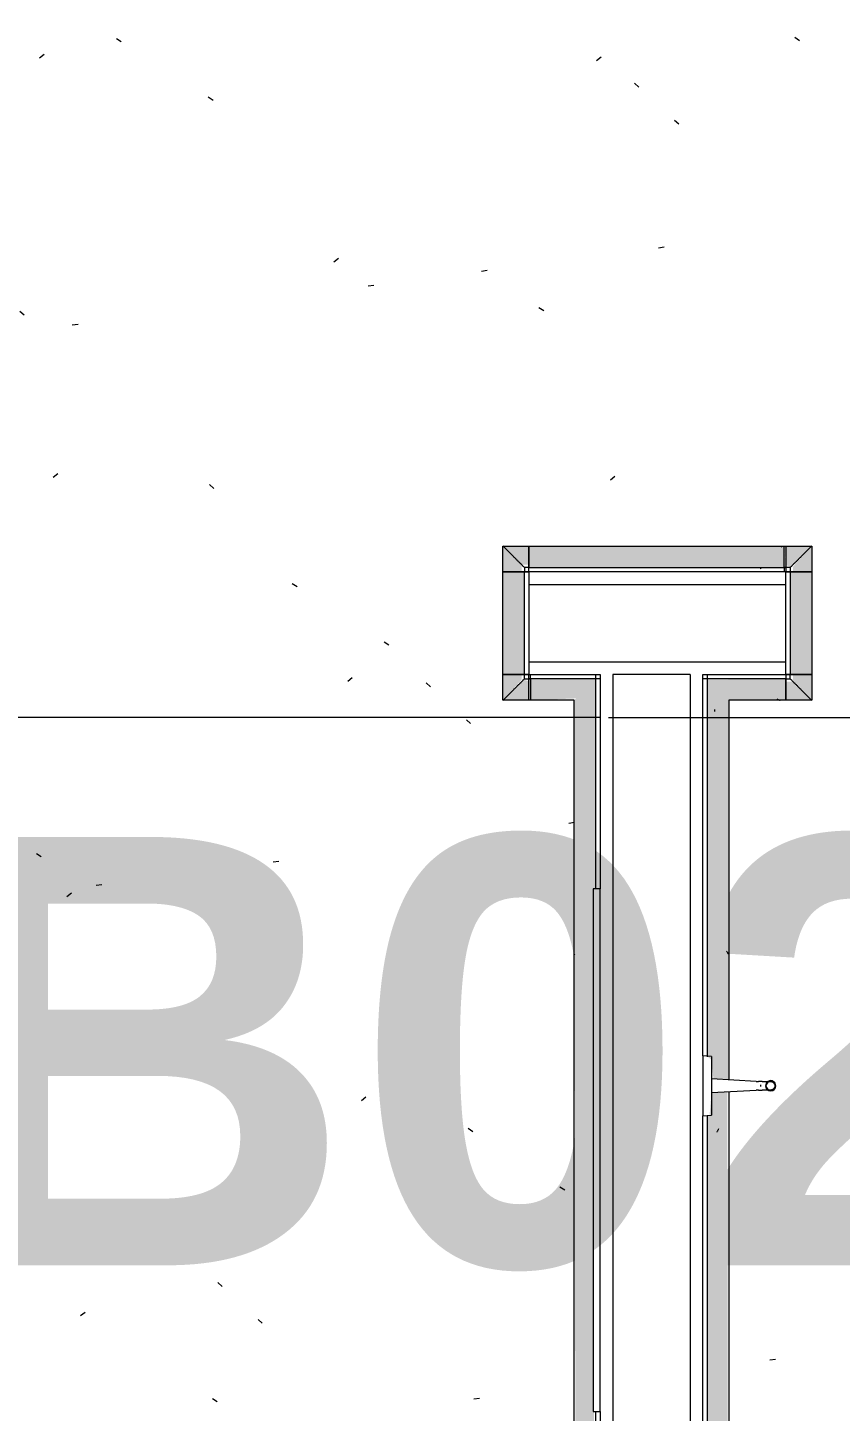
# Model space of a CAD drawing. Header units: metres. Extents: x -2477 to -2300, y 3875 to 4051.
# Drawn here: x -2392.102 to -2391.154, y 3971.009 to 3972.624 of the extents above; entities that cross this region are included whole.
import ezdxf

# ---------------------------------------------------------------- set-up
doc = ezdxf.new("R2010")
doc.units = ezdxf.units.M
for name, color, linetype, lineweight in [('A-AREA-IDEN', 2, 'Continuous', 5), ('A-FLOR-PATT', 8, 'Continuous', 5), ('A-GENM', 13, 'Continuous', 5), ('A-WALL', 113, 'Continuous', 5), ('I-FURN', 30, 'Continuous', 5)]:
    doc.layers.add(name, color=color, linetype=linetype, lineweight=lineweight)
doc.styles.add('Arial_B_1', font='arialbd.ttf', dxfattribs={"height": 0.5})
pattern_1 = [(307.5, (-3971.869, -2391.218), (0.489413607, 0.016003117), [0.00671, -0.37937, 0.00671, -0.42509, -0.41275]), (307.5, (-3971.869, -2391.218), (0.489413607, 0.016003117), [-0.81788, 0.00671, -0.40604]), (277.5, (-3971.869, -2391.218), (0.71682682, -0.44952104), [0.00671, -0.20157, 0.00671, -0.34127, -0.13335]), (277.5, (-3971.869, -2391.218), (0.71682682, -0.44952104), [-0.55626, 0.00671, -0.12664]), (237.5, (-3971.869, -2390.905), (0.001437647, -0.790987922), [0.00671, -0.12029, 0.00671, -0.45049, -0.5969]), (237.5, (-3971.869, -2390.905), (0.001437647, -0.790987922), [-0.5842, 0.00671, -0.59019]), (227.5, (-3971.869, -2390.905), (0.22293055, -0.76355215), [0.00671, -0.05679, 0.00671, -0.29301, -0.3429]), (227.5, (-3971.869, -2390.905), (0.22293055, -0.76355215), [-0.36322, 0.00671, -0.33619])]
pattern_2 = [(127.5, (3971.989, 2391.518), (-0.489413607, -0.016003117), [0.00671, -0.37937, 0.00671, -0.42509, -0.41275]), (127.5, (3971.989, 2391.518), (-0.489413607, -0.016003117), [-0.81788, 0.00671, -0.40604]), (97.5, (3971.989, 2391.518), (-0.71682682, 0.44952104), [0.00671, -0.20157, 0.00671, -0.34127, -0.13335]), (97.5, (3971.989, 2391.518), (-0.71682682, 0.44952104), [-0.55626, 0.00671, -0.12664]), (57.5, (3971.989, 2391.205), (-0.001437647, 0.790987922), [0.00671, -0.12029, 0.00671, -0.45049, -0.5969]), (57.5, (3971.989, 2391.205), (-0.001437647, 0.790987922), [-0.5842, 0.00671, -0.59019]), (47.5, (3971.989, 2391.205), (-0.22293055, 0.76355215), [0.00671, -0.05679, 0.00671, -0.29301, -0.3429]), (47.5, (3971.989, 2391.205), (-0.22293055, 0.76355215), [-0.36322, 0.00671, -0.33619])]

# ---------------------------------------------------------------- blocks, each defined once
blk = doc.blocks.new('TRACK_curtain1 - FIRT-031-3141720-GA - Part A')
at = {"layer": 'I-FURN'}
blk.add_line((0, -1.1), (1.5687, -1.1), dxfattribs=at)
blk = doc.blocks.new('TRACK_curtain1 - FIRT-031-3141721-GA - Part A')
at = {"layer": 'I-FURN'}
blk.add_line((0, 1.1), (1.3732, 1.1), dxfattribs=at)
blk = doc.blocks.new('Mirror_StainlessSteel_ASIJDMacDonald_Frameless - 410w X 1800-2651651-GA - Part A')
at = {"layer": 'I-FURN'}
for p, q in [((0.247, -0.3965), (-0.363, -0.3965)), ((-0.363, -0.3965), (-0.363, -0.4045)), ((0.247, -0.4045), (0.247, -0.3965)), ((-0.363, -0.4045), (0.247, -0.4045))]:
    blk.add_line(p, q, dxfattribs=at)
blk = doc.blocks.new('MTL_HEAVY-DUTY ROBE HOOK - B-2116 - MTL_HEAVY-DUTY ROBE HOOK - B-2116-2602673-GA - Part A')
at = {"layer": 'I-FURN'}
for p, q in [((-0.035, 0), (-0.0341, -0.01)), ((0.0341, -0.01), (0.035, 0)), ((0.035, 0), (-0.035, 0)), ((0.0341, -0.01), (-0.0341, -0.01)), ((-0.008, -0.01), (-0.0051, -0.0621)), ((0.0051, -0.0621), (0.008, -0.01)), ((-0.005, -0.0649), (-0.005, -0.067)), ((-0.005, -0.067), (-0.005, -0.069)), ((0.001, -0.067), (-0.001, -0.067)), ((0.001, -0.067), (-0.001, -0.067)), ((0.005, -0.067), (0.005, -0.0649)), ((0.005, -0.069), (0.005, -0.067))]:
    blk.add_line(p, q, dxfattribs=at)
at = {"layer": 'I-FURN', "flags": 128}
for points in [[(-0.005, -0.0649), (-0.005, -0.0629), (-0.0051, -0.0621)], [(0.0051, -0.0621), (0.005, -0.0641), (0.005, -0.0649)], [(0, -0.073), (-0.0052, -0.076), (-0.0052, -0.082), (0, -0.085)], [(-0.005, -0.079), (-0.005, -0.079), (-0.005, -0.079), (-0.005, -0.0789), (-0.005, -0.0789), (-0.005, -0.0788), (-0.005, -0.0787), (-0.005, -0.0786), (-0.005, -0.0785), (-0.005, -0.0784), (-0.005, -0.0782), (-0.005, -0.078), (-0.005, -0.0779), (-0.005, -0.0777), (-0.005, -0.0775), (-0.005, -0.0773), (-0.005, -0.077), (-0.005, -0.0768), (-0.005, -0.0765), (-0.005, -0.0762), (-0.005, -0.076), (-0.005, -0.0757), (-0.005, -0.0754), (-0.005, -0.0751), (-0.005, -0.0747), (-0.005, -0.0744), (-0.005, -0.0741), (-0.005, -0.0737), (-0.005, -0.0734), (-0.005, -0.073), (-0.005, -0.0726), (-0.005, -0.0722), (-0.005, -0.0719), (-0.005, -0.0715), (-0.005, -0.0711), (-0.005, -0.0707), (-0.005, -0.0703), (-0.005, -0.0699), (-0.005, -0.0695), (-0.005, -0.0691), (-0.005, -0.069)], [(0, -0.084), (-0.0002, -0.084), (-0.0004, -0.084), (-0.0006, -0.084), (-0.0008, -0.0839), (-0.001, -0.0839), (-0.0012, -0.0839), (-0.0014, -0.0838), (-0.0016, -0.0837), (-0.0018, -0.0837), (-0.0019, -0.0836), (-0.0021, -0.0835), (-0.0023, -0.0834), (-0.0025, -0.0833), (-0.0027, -0.0832), (-0.0028, -0.0831), (-0.003, -0.083), (-0.0031, -0.0829), (-0.0033, -0.0828), (-0.0034, -0.0826), (-0.0036, -0.0825), (-0.0037, -0.0823), (-0.0039, -0.0822), (-0.004, -0.082), (-0.0041, -0.0819), (-0.0042, -0.0817), (-0.0043, -0.0815), (-0.0044, -0.0814), (-0.0045, -0.0812), (-0.0046, -0.081), (-0.0047, -0.0808), (-0.0047, -0.0806), (-0.0048, -0.0804), (-0.0048, -0.0802), (-0.0049, -0.08), (-0.0049, -0.0798), (-0.005, -0.0797), (-0.005, -0.0795), (-0.005, -0.0793), (-0.005, -0.0791), (-0.005, -0.079)], [(0, -0.085), (0.0052, -0.082), (0.0052, -0.076), (0, -0.073)], [(0.005, -0.079), (0.005, -0.0792), (0.005, -0.0794), (0.005, -0.0796), (0.0049, -0.0798), (0.0049, -0.08), (0.0049, -0.0802), (0.0048, -0.0804), (0.0047, -0.0806), (0.0047, -0.0808), (0.0046, -0.0809), (0.0045, -0.0811), (0.0044, -0.0813), (0.0043, -0.0815), (0.0042, -0.0817), (0.0041, -0.0818), (0.004, -0.082), (0.0039, -0.0821), (0.0038, -0.0823), (0.0036, -0.0824), (0.0035, -0.0826), (0.0033, -0.0827), (0.0032, -0.0829), (0.003, -0.083), (0.0029, -0.0831), (0.0027, -0.0832), (0.0025, -0.0833), (0.0024, -0.0834), (0.0022, -0.0835), (0.002, -0.0836), (0.0018, -0.0837), (0.0016, -0.0837), (0.0014, -0.0838), (0.0012, -0.0838), (0.001, -0.0839), (0.0008, -0.0839), (0.0007, -0.084), (0.0005, -0.084), (0.0003, -0.084), (0.0001, -0.084), (0, -0.084)], [(0.005, -0.069), (0.005, -0.0694), (0.005, -0.0698), (0.005, -0.0702), (0.005, -0.0706), (0.005, -0.071), (0.005, -0.0714), (0.005, -0.0718), (0.005, -0.0721), (0.005, -0.0725), (0.005, -0.0729), (0.005, -0.0733), (0.005, -0.0736), (0.005, -0.074), (0.005, -0.0743), (0.005, -0.0746), (0.005, -0.075), (0.005, -0.0753), (0.005, -0.0756), (0.005, -0.0759), (0.005, -0.0762), (0.005, -0.0764), (0.005, -0.0767), (0.005, -0.077), (0.005, -0.0772), (0.005, -0.0774), (0.005, -0.0776), (0.005, -0.0778), (0.005, -0.078), (0.005, -0.0782), (0.005, -0.0783), (0.005, -0.0785), (0.005, -0.0786), (0.005, -0.0787), (0.005, -0.0788), (0.005, -0.0789), (0.005, -0.0789), (0.005, -0.079), (0.005, -0.079), (0.005, -0.079)]]:
    blk.add_lwpolyline(points, dxfattribs=at)
at = {"layer": 'I-FURN'}
for start, end in [(90, 270), (270, 90)]:
    blk.add_arc((0, -0.079), 0.006, start, end, dxfattribs=at)
blk = doc.blocks.new('FP_96-GA - Part A')
at = {"layer": 'A-GENM', "true_color": 0xe2e9e0}
h = blk.add_hatch(color=254, dxfattribs=at)
h.paths.add_polyline_path([(0.005, -0.005), (0.03, -0.03), (0.2533, -0.03), (0.2509, -0.0182), (0.2508, -0.018), (0.3208, -0.0184), (0.3197, -0.03), (1.5581, -0.0285), (1.5562, -0.01), (1.5306, -0.0077), (1.5299, -0.005), (0.3428, -0.0063), (0.3414, -0.0099), (0.2288, -0.008), (0.2288, -0.005), (0.1937, -0.005)])
h.paths.add_polyline_path([(0.2318, -0.0128), (0.2318, -0.01), (0.2498, -0.0123), (0.2498, -0.0128)])
h.paths.add_polyline_path([(0.3218, -0.01), (0.3398, -0.0123), (0.3398, -0.0128), (0.3218, -0.0123)])
h.paths.add_polyline_path([(2.0391, -0.0059), (2.0391, -0.0058), (1.8315, -0.0058)])
h.paths.add_polyline_path([(1.5716, -0.03), (2.015, -0.0299), (2.0399, -0.005), (1.5985, -0.0059), (1.5952, -0.01), (1.5725, -0.0123), (1.5717, -0.0285)])
blk = doc.blocks.new('FP_97-GA - Part A')
at = {"layer": 'A-GENM'}
for p, q in [((2.0017, -0.0137), (2.0022, -0.0137)), ((2.0022, -0.0137), (2.0028, -0.0137)), ((2.0028, -0.0137), (2.0033, -0.0138)), ((2.0033, -0.0138), (2.0038, -0.0138)), ((2.0038, -0.0138), (2.0043, -0.0139)), ((1.0214, -0.0245), (1.0219, -0.0249)), ((1.0219, -0.0249), (1.0224, -0.0254)), ((1.0224, -0.0254), (1.0229, -0.0258)), ((1.0229, -0.0258), (1.0234, -0.0262)), ((1.0234, -0.0262), (1.024, -0.0266)), ((1.024, -0.0266), (1.0245, -0.027)), ((1.0245, -0.027), (1.025, -0.0275)), ((1.025, -0.0275), (1.0255, -0.0279)), ((1.0867, -0.0241), (1.0862, -0.0246)), ((1.0872, -0.0236), (1.0867, -0.0241)), ((1.0877, -0.0232), (1.0872, -0.0236)), ((1.0882, -0.0227), (1.0877, -0.0232)), ((1.0888, -0.0222), (1.0882, -0.0227)), ((1.0893, -0.0218), (1.0888, -0.0222)), ((1.0898, -0.0213), (1.0893, -0.0218)), ((1.5108, -0.0164), (1.5113, -0.0167)), ((1.5113, -0.0167), (1.5118, -0.0169)), ((1.5118, -0.0169), (1.5123, -0.0172)), ((1.5123, -0.0172), (1.5129, -0.0175)), ((1.5129, -0.0175), (1.5134, -0.0178)), ((1.5134, -0.0178), (1.5139, -0.018)), ((1.5139, -0.018), (1.5144, -0.0183)), ((1.5144, -0.0183), (1.5149, -0.0187)), ((1.7189, -0.0296), (1.7183, -0.03)), ((1.7194, -0.0292), (1.7189, -0.0296)), ((1.72, -0.0288), (1.7194, -0.0292)), ((1.7205, -0.0285), (1.72, -0.0288)), ((1.721, -0.0281), (1.7205, -0.0285)), ((1.7216, -0.0277), (1.721, -0.0281)), ((1.7221, -0.0273), (1.7216, -0.0277))]:
    blk.add_line(p, q, dxfattribs=at)
blk = doc.blocks.new('SKIRTING1 - FLSK-010-V95-GA - Part A')
at = {"layer": 'A-GENM'}
h = blk.add_hatch(dxfattribs=at)
h.set_pattern_fill('FP_38', color=256, style=0, pattern_type=2)
h.set_pattern_definition([(307.5, (-3969.824, -2391.315), (0.489413607, 0.016003117), [0.00671, -0.37937, 0.00671, -0.42509, -0.41275]), (307.5, (-3969.824, -2391.315), (0.489413607, 0.016003117), [-0.81788, 0.00671, -0.40604]), (277.5, (-3969.824, -2391.315), (0.71682682, -0.44952104), [0.00671, -0.20157, 0.00671, -0.34127, -0.13335]), (277.5, (-3969.824, -2391.315), (0.71682682, -0.44952104), [-0.55626, 0.00671, -0.12664]), (237.5, (-3969.824, -2391.002), (0.001437647, -0.790987922), [0.00671, -0.12029, 0.00671, -0.45049, -0.5969]), (237.5, (-3969.824, -2391.002), (0.001437647, -0.790987922), [-0.5842, 0.00671, -0.59019]), (227.5, (-3969.824, -2391.002), (0.22293055, -0.76355215), [0.00671, -0.05679, 0.00671, -0.29301, -0.3429]), (227.5, (-3969.824, -2391.002), (0.22293055, -0.76355215), [-0.36322, 0.00671, -0.33619])])
h.paths.add_polyline_path([(0, 0), (0, -0.005), (0.2317, -0.004), (0.2317, 0), (0.1937, 0)])
h.paths.add_polyline_path([(0.34, 0), (0.34, -0.004), (1.5303, -0.005), (1.5299, 0), (0.3428, 0)])
h.paths.add_polyline_path([(1.5987, -0.005), (2.0449, -0.005), (2.0449, 0), (1.5999, 0)])
for p, q in [((1.5303, -0.005), (0.3428, -0.005)), ((2.0449, -0.005), (1.5987, -0.005)), ((1.5582, -0.03), (0.3184, -0.03)), ((2.0149, -0.03), (1.5716, -0.03))]:
    blk.add_line(p, q, dxfattribs=at)
for name in ['FP_96-GA - Part A', 'FP_97-GA - Part A']:
    blk.add_blockref(name, (0, 0), dxfattribs=at)
blk = doc.blocks.new('FP_98-GA - Part A')
at = {"layer": 'A-GENM', "true_color": 0xe2e9e0}
blk.add_hatch(color=254, dxfattribs=at).paths.add_polyline_path([(0.0968, -0.03), (0.0968, -0.005), (0.006, -0.006), (0.03, -0.03)])
blk = doc.blocks.new('FP_99-GA - Part A')
at = {"layer": 'A-GENM'}
for p, q in [((0.0863, -0.0284), (0.0871, -0.0287)), ((0.0871, -0.0287), (0.0878, -0.029)), ((0.0878, -0.029), (0.0886, -0.0294)), ((0.0886, -0.0294), (0.0894, -0.0297)), ((0.0894, -0.0297), (0.0901, -0.03))]:
    blk.add_line(p, q, dxfattribs=at)
blk = doc.blocks.new('SKIRTING1 - FLSK-010-2643737-GA - Part A')
at = {"layer": 'A-GENM'}
h = blk.add_hatch(dxfattribs=at)
h.set_pattern_fill('FP_39', color=256, style=0, pattern_type=2)
h.set_pattern_definition([(37.5, (2391.315, -3971.869), (-0.016003117, 0.489413607), [0.00671, -0.37937, 0.00671, -0.42509, -0.41275]), (37.5, (2391.315, -3971.869), (-0.016003117, 0.489413607), [-0.81788, 0.00671, -0.40604]), (7.5, (2391.315, -3971.869), (0.44952104, 0.71682682), [0.00671, -0.20157, 0.00671, -0.34127, -0.13335]), (7.5, (2391.315, -3971.869), (0.44952104, 0.71682682), [-0.55626, 0.00671, -0.12664]), (327.5, (2391.002, -3971.869), (0.790987922, 0.001437647), [0.00671, -0.12029, 0.00671, -0.45049, -0.5969]), (327.5, (2391.002, -3971.869), (0.790987922, 0.001437647), [-0.5842, 0.00671, -0.59019]), (317.5, (2391.002, -3971.869), (0.76355215, 0.22293055), [0.00671, -0.05679, 0.00671, -0.29301, -0.3429]), (317.5, (2391.002, -3971.869), (0.76355215, 0.22293055), [-0.36322, 0.00671, -0.33619])])
h.paths.add_polyline_path([(0, -0.005), (0.0968, -0.005), (0.0968, 0), (0, 0)])
for p, q in [((0.0968, -0.005), (0, -0.005)), ((0.0968, 0), (0.0968, -0.005)), ((0.0968, -0.005), (0.0968, -0.03)), ((0.0968, -0.03), (0.03, -0.03))]:
    blk.add_line(p, q, dxfattribs=at)
for name in ['FP_98-GA - Part A', 'FP_99-GA - Part A']:
    blk.add_blockref(name, (0, 0), dxfattribs=at)
blk = doc.blocks.new('FP_101-GA - Part A')
at = {"layer": 'A-GENM', "true_color": 0xe2e9e0}
blk.add_hatch(color=254, dxfattribs=at).paths.add_polyline_path([(0.12, -0.0123), (0.12, -0.03), (0.15, -0.03), (0.1259, -0.0083), (0.12, -0.0083)])
blk = doc.blocks.new('FP_102-GA - Part A')
at = {"layer": 'A-GENM', "true_color": 0xe2e9e0}
blk.add_hatch(color=254, dxfattribs=at).paths.add_polyline_path([(0.1259, -0.0059), (0.15, -0.03), (0.15, 0.0021), (0.1277, 0), (0.1263, -0.0045)])
blk = doc.blocks.new('FP_103-GA - Part A')
at = {"layer": 'A-GENM', "true_color": 0xe2e9e0}
blk.add_hatch(color=254, dxfattribs=at).paths.add_polyline_path([(-0.03, -0.03), (0, -0.03), (0, -0.0083), (-0.0083, -0.0083), (-0.0235, -0.0235)])
blk = doc.blocks.new('FP_104-GA - Part A')
at = {"layer": 'A-GENM', "true_color": 0xe2e9e0}
blk.add_hatch(color=254, dxfattribs=at).paths.add_polyline_path([(-0.03, -0.03), (-0.0083, -0.0083), (-0.0083, 0), (-0.03, 0), (-0.03, -0.0256)])
blk = doc.blocks.new('FP_105-GA - Part A')
at = {"layer": 'A-GENM', "true_color": 0xe2e9e0}
blk.add_hatch(color=254, dxfattribs=at).paths.add_polyline_path([(0, -0.0059), (0, -0.03), (0.12, -0.03), (0.12, -0.005), (0, -0.005)])
blk = doc.blocks.new('SKIRTING1 - FLSK-010-V100-GA - Part A')
at = {"layer": 'A-GENM'}
h = blk.add_hatch(dxfattribs=at)
h.set_pattern_fill('FP_40', color=256, style=0, pattern_type=2)
h.set_pattern_definition(pattern_1)
h.paths.add_polyline_path([(0, -0.005), (0, 0), (-0.005, 0), (-0.005, -0.005)])
h = blk.add_hatch(dxfattribs=at)
h.set_pattern_fill('FP_40', color=256, style=0, pattern_type=2)
h.set_pattern_definition(pattern_1)
h.paths.add_polyline_path([(0, -0.005), (0.12, -0.005), (0.12, 0), (0, 0)])
h = blk.add_hatch(dxfattribs=at)
h.set_pattern_fill('FP_40', color=256, style=0, pattern_type=2)
h.set_pattern_definition(pattern_1)
h.paths.add_polyline_path([(0.12, 0), (0.12, -0.005), (0.125, -0.005), (0.125, 0.0021), (0.12, 0.0021)])
for p, q in [((0.125, 0.0021), (0.12, 0.0021)), ((0.12, -0.005), (0.12, 0)), ((0.125, -0.005), (0.125, 0.0021)), ((0.125, 0.0021), (0.15, 0.0021)), ((0.15, 0.0021), (0.15, -0.03)), ((-0.03, -0.03), (-0.03, 0)), ((-0.03, 0), (-0.005, 0)), ((0, 0), (-0.005, 0)), ((-0.005, 0), (-0.005, -0.005)), ((-0.005, -0.005), (0, -0.005)), ((0, 0), (0, -0.005)), ((0, -0.005), (0, 0)), ((0, -0.005), (0, -0.03)), ((0, -0.03), (0, -0.005)), ((0.12, -0.005), (0, -0.005)), ((0.12, 0), (0.12, -0.005)), ((0.12, -0.03), (0.12, -0.005)), ((0.125, -0.005), (0.12, -0.005)), ((0.12, -0.005), (0.12, -0.03)), ((0, -0.03), (-0.03, -0.03)), ((0.12, -0.03), (0, -0.03)), ((0.15, -0.03), (0.12, -0.03))]:
    blk.add_line(p, q, dxfattribs=at)
for points, knots in [([(-0.005, -0.005), (-0.005, -0.005), (-0.0054, -0.0054), (-0.0068, -0.0068), (-0.0083, -0.0083), (-0.0098, -0.0098), (-0.0112, -0.0112), (-0.0127, -0.0127), (-0.0147, -0.0147), (-0.017, -0.017), (-0.0189, -0.0189), (-0.0209, -0.0209), (-0.0246, -0.0245), (-0.0278, -0.0278), (-0.03, -0.03)], [0, 0, 0, 0, 0.166667, 0.25, 0.333333, 0.416667, 0.458333, 0.5, 0.583333, 0.666667, 0.708333, 0.75, 0.833333, 1, 1, 1, 1]), ([(0.15, -0.03), (0.1478, -0.0278), (0.1446, -0.0245), (0.1404, -0.0204), (0.1379, -0.018), (0.1361, -0.0161), (0.1343, -0.0143), (0.1327, -0.0127), (0.1312, -0.0112), (0.1298, -0.0098), (0.1283, -0.0083), (0.1268, -0.0068), (0.1254, -0.0054), (0.125, -0.005), (0.125, -0.005)], [0, 0, 0, 0, 0.166667, 0.25, 0.333333, 0.375, 0.416667, 0.5, 0.541667, 0.583333, 0.666667, 0.75, 0.833333, 1, 1, 1, 1])]:
    blk.add_open_spline(points, degree=3, knots=knots, dxfattribs=at)
for name in ['FP_104-GA - Part A', 'FP_102-GA - Part A', 'FP_103-GA - Part A', 'FP_105-GA - Part A', 'FP_101-GA - Part A']:
    blk.add_blockref(name, (0, 0), dxfattribs=at)
blk = doc.blocks.new('FP_106-GA - Part A')
at = {"layer": 'A-GENM', "true_color": 0xe2e9e0}
blk.add_hatch(color=254, dxfattribs=at).paths.add_polyline_path([(0.0021, -0.005), (0, -0.0059), (0.0021, -0.03), (0.3, -0.03), (0.3, -0.005), (0.2108, -0.005)])
blk = doc.blocks.new('FP_107-GA - Part A')
at = {"layer": 'A-GENM'}
for p, q in [((0.0055, -0.0295), (0.0049, -0.0292)), ((0.0061, -0.0297), (0.0055, -0.0295)), ((0.0067, -0.03), (0.0061, -0.0297))]:
    blk.add_line(p, q, dxfattribs=at)
blk = doc.blocks.new('SKIRTING1 - FLSK-010-2643738-GA - Part A')
at = {"layer": 'A-GENM'}
h = blk.add_hatch(dxfattribs=at)
h.set_pattern_fill('FP_41', color=256, style=0, pattern_type=2)
h.set_pattern_definition([(217.5, (-2391.218, 3971.989), (0.016003117, -0.489413607), [0.00671, -0.37937, 0.00671, -0.42509, -0.41275]), (217.5, (-2391.218, 3971.989), (0.016003117, -0.489413607), [-0.81788, 0.00671, -0.40604]), (187.5, (-2391.218, 3971.989), (-0.44952104, -0.71682682), [0.00671, -0.20157, 0.00671, -0.34127, -0.13335]), (187.5, (-2391.218, 3971.989), (-0.44952104, -0.71682682), [-0.55626, 0.00671, -0.12664]), (147.5, (-2390.905, 3971.989), (-0.790987922, -0.001437647), [0.00671, -0.12029, 0.00671, -0.45049, -0.5969]), (147.5, (-2390.905, 3971.989), (-0.790987922, -0.001437647), [-0.5842, 0.00671, -0.59019]), (137.5, (-2390.905, 3971.989), (-0.76355215, -0.22293055), [0.00671, -0.05679, 0.00671, -0.29301, -0.3429]), (137.5, (-2390.905, 3971.989), (-0.76355215, -0.22293055), [-0.36322, 0.00671, -0.33619])])
h.paths.add_polyline_path([(0.3, 0), (0, 0), (0, -0.005), (0.3, -0.005)])
for p, q in [((0, -0.005), (0, 0)), ((0, -0.03), (0, -0.005)), ((0.3, -0.005), (0, -0.005)), ((0.3, 0), (0.3, -0.005)), ((0.3, -0.005), (0.3, -0.03)), ((0.3, -0.03), (0, -0.03))]:
    blk.add_line(p, q, dxfattribs=at)
for name in ['FP_106-GA - Part A', 'FP_107-GA - Part A']:
    blk.add_blockref(name, (0, 0), dxfattribs=at)
blk = doc.blocks.new('FP_109-GA - Part A')
at = {"layer": 'A-GENM', "true_color": 0xe2e9e0}
blk.add_hatch(color=254, dxfattribs=at).paths.add_polyline_path([(0.15, -0.03), (0.1259, -0.0083), (0.12, -0.0083), (0.12, -0.03), (0.1456, -0.03)])
blk = doc.blocks.new('FP_110-GA - Part A')
at = {"layer": 'A-GENM', "true_color": 0xe2e9e0}
blk.add_hatch(color=254, dxfattribs=at).paths.add_polyline_path([(0.15, 0), (0.15, 0.0021), (0.1277, 0), (0.1259, -0.0059), (0.15, -0.03), (0.15, -0.0175)])
blk = doc.blocks.new('FP_111-GA - Part A')
at = {"layer": 'A-GENM', "true_color": 0xe2e9e0}
blk.add_hatch(color=254, dxfattribs=at).paths.add_polyline_path([(0, -0.0083), (-0.0083, -0.0083), (-0.03, -0.03), (0, -0.03), (0, -0.0123)])
blk = doc.blocks.new('FP_112-GA - Part A')
at = {"layer": 'A-GENM', "true_color": 0xe2e9e0}
blk.add_hatch(color=254, dxfattribs=at).paths.add_polyline_path([(-0.0083, -0.0083), (-0.0083, 0), (-0.03, 0), (-0.03, -0.03), (-0.0123, -0.0123)])
blk = doc.blocks.new('FP_113-GA - Part A')
at = {"layer": 'A-GENM', "true_color": 0xe2e9e0}
blk.add_hatch(color=254, dxfattribs=at).paths.add_polyline_path([(0.12, -0.0123), (0.12, -0.005), (0, -0.0059), (0, -0.03), (0.12, -0.03), (0.12, -0.0175)])
blk = doc.blocks.new('SKIRTING1 - FLSK-010-V108-GA - Part A')
at = {"layer": 'A-GENM'}
h = blk.add_hatch(dxfattribs=at)
h.set_pattern_fill('FP_42', color=256, style=0, pattern_type=2)
h.set_pattern_definition(pattern_2)
h.paths.add_polyline_path([(0.125, -0.005), (0.125, 0.0021), (0.12, 0), (0.12, -0.005)])
h = blk.add_hatch(dxfattribs=at)
h.set_pattern_fill('FP_42', color=256, style=0, pattern_type=2)
h.set_pattern_definition(pattern_2)
h.paths.add_polyline_path([(0, -0.005), (0, 0), (-0.005, 0), (-0.005, -0.005)])
h = blk.add_hatch(dxfattribs=at)
h.set_pattern_fill('FP_42', color=256, style=0, pattern_type=2)
h.set_pattern_definition(pattern_2)
h.paths.add_polyline_path([(0.12, 0), (0, 0), (0, -0.005), (0.12, -0.005)])
for p, q in [((0.125, 0.0021), (0.12, 0.0021)), ((0.125, -0.005), (0.125, 0.0021)), ((0.125, 0.0021), (0.15, 0.0021)), ((0.15, 0.0021), (0.15, -0.03)), ((-0.03, -0.03), (-0.03, 0)), ((-0.03, 0), (-0.005, 0)), ((0, 0), (-0.005, 0)), ((-0.005, 0), (-0.005, -0.005)), ((-0.005, -0.005), (0, -0.005)), ((0, 0), (0, -0.005)), ((0, -0.005), (0, 0)), ((0, -0.005), (0, -0.03)), ((0, -0.03), (0, -0.005)), ((0.12, -0.005), (0, -0.005)), ((0.12, -0.005), (0.12, 0)), ((0.12, 0), (0.12, -0.005)), ((0.12, -0.03), (0.12, -0.005)), ((0.125, -0.005), (0.12, -0.005)), ((0.12, -0.005), (0.12, -0.03)), ((0, -0.03), (-0.03, -0.03)), ((0.12, -0.03), (0, -0.03)), ((0.15, -0.03), (0.12, -0.03))]:
    blk.add_line(p, q, dxfattribs=at)
for points, knots in [([(-0.005, -0.005), (-0.005, -0.005), (-0.0054, -0.0054), (-0.0068, -0.0068), (-0.0083, -0.0083), (-0.0098, -0.0098), (-0.0112, -0.0112), (-0.0127, -0.0127), (-0.0147, -0.0147), (-0.017, -0.017), (-0.0189, -0.0189), (-0.0209, -0.0209), (-0.0246, -0.0245), (-0.0278, -0.0278), (-0.03, -0.03)], [0, 0, 0, 0, 0.166667, 0.25, 0.333333, 0.416667, 0.458333, 0.5, 0.583333, 0.666667, 0.708333, 0.75, 0.833333, 1, 1, 1, 1]), ([(0.15, -0.03), (0.1478, -0.0278), (0.1446, -0.0245), (0.1404, -0.0204), (0.1379, -0.018), (0.1361, -0.0161), (0.1343, -0.0143), (0.1327, -0.0127), (0.1312, -0.0112), (0.1298, -0.0098), (0.1283, -0.0083), (0.1268, -0.0068), (0.1254, -0.0054), (0.125, -0.005), (0.125, -0.005)], [0, 0, 0, 0, 0.166667, 0.25, 0.333333, 0.375, 0.416667, 0.5, 0.541667, 0.583333, 0.666667, 0.75, 0.833333, 1, 1, 1, 1])]:
    blk.add_open_spline(points, degree=3, knots=knots, dxfattribs=at)
for name in ['FP_110-GA - Part A', 'FP_112-GA - Part A', 'FP_111-GA - Part A', 'FP_113-GA - Part A', 'FP_109-GA - Part A']:
    blk.add_blockref(name, (0, 0), dxfattribs=at)
blk = doc.blocks.new('FP_114-GA - Part A')
at = {"layer": 'A-GENM', "true_color": 0xe2e9e0}
blk.add_hatch(color=254, dxfattribs=at).paths.add_polyline_path([(0.0021, -0.03), (0.0553, -0.0278), (0.0782, -0.005), (0, -0.0059), (0, -0.03)])
blk = doc.blocks.new('SKIRTING1 - FLSK-010-2643739-GA - Part A')
at = {"layer": 'A-GENM'}
h = blk.add_hatch(dxfattribs=at)
h.set_pattern_fill('FP_43', color=256, style=0, pattern_type=2)
h.set_pattern_definition([(37.5, (2391.518, -3971.869), (-0.016003117, 0.489413607), [0.00671, -0.37937, 0.00671, -0.42509, -0.41275]), (37.5, (2391.518, -3971.869), (-0.016003117, 0.489413607), [-0.81788, 0.00671, -0.40604]), (7.5, (2391.518, -3971.869), (0.44952104, 0.71682682), [0.00671, -0.20157, 0.00671, -0.34127, -0.13335]), (7.5, (2391.518, -3971.869), (0.44952104, 0.71682682), [-0.55626, 0.00671, -0.12664]), (327.5, (2391.205, -3971.869), (0.790987922, 0.001437647), [0.00671, -0.12029, 0.00671, -0.45049, -0.5969]), (327.5, (2391.205, -3971.869), (0.790987922, 0.001437647), [-0.5842, 0.00671, -0.59019]), (317.5, (2391.205, -3971.869), (0.76355215, 0.22293055), [0.00671, -0.05679, 0.00671, -0.29301, -0.3429]), (317.5, (2391.205, -3971.869), (0.76355215, 0.22293055), [-0.36322, 0.00671, -0.33619])])
h.paths.add_polyline_path([(0, 0), (0, -0.005), (0.0832, -0.005), (0.0832, 0)])
for p, q in [((0, -0.005), (0, 0)), ((0, -0.03), (0, -0.005)), ((0.0832, -0.005), (0, -0.005)), ((0.0532, -0.03), (0, -0.03))]:
    blk.add_line(p, q, dxfattribs=at)
blk.add_blockref('FP_114-GA - Part A', (0, 0), dxfattribs=at)
blk = doc.blocks.new('FP_116-GA - Part A')
at = {"layer": 'A-GENM', "true_color": 0xe2e9e0}
h = blk.add_hatch(color=254, dxfattribs=at)
h.paths.add_polyline_path([(2.0391, -0.0059), (2.0391, -0.0058), (1.8512, -0.0058)])
h.paths.add_polyline_path([(2.0399, -0.005), (0.86, -0.0069), (0.86, -0.008), (0.25, -0.0059), (0.25, -0.005), (0.0059, -0.0059), (0.03, -0.03), (1.6685, -0.0279), (1.703, -0.0268), (1.744, -0.03), (2.015, -0.0299), (2.0391, -0.0059)])
blk = doc.blocks.new('FP_117-GA - Part A')
at = {"layer": 'A-GENM'}
for p, q in [((0.3266, -0.03), (0.3269, -0.0297)), ((0.3269, -0.0297), (0.3273, -0.0295))]:
    blk.add_line(p, q, dxfattribs=at)
blk = doc.blocks.new('SKIRTING1 - FLSK-010-V115-GA - Part A')
at = {"layer": 'A-GENM'}
h = blk.add_hatch(dxfattribs=at)
h.set_pattern_fill('FP_44', color=256, style=0, pattern_type=2)
h.set_pattern_definition([(127.5, (3971.869, 2391.435), (-0.489413607, -0.016003117), [0.00671, -0.37937, 0.00671, -0.42509, -0.41275]), (127.5, (3971.869, 2391.435), (-0.489413607, -0.016003117), [-0.81788, 0.00671, -0.40604]), (97.5, (3971.869, 2391.435), (-0.71682682, 0.44952104), [0.00671, -0.20157, 0.00671, -0.34127, -0.13335]), (97.5, (3971.869, 2391.435), (-0.71682682, 0.44952104), [-0.55626, 0.00671, -0.12664]), (57.5, (3971.869, 2391.122), (-0.001437647, 0.790987922), [0.00671, -0.12029, 0.00671, -0.45049, -0.5969]), (57.5, (3971.869, 2391.122), (-0.001437647, 0.790987922), [-0.5842, 0.00671, -0.59019]), (47.5, (3971.869, 2391.122), (-0.22293055, 0.76355215), [0.00671, -0.05679, 0.00671, -0.29301, -0.3429]), (47.5, (3971.869, 2391.122), (-0.22293055, 0.76355215), [-0.36322, 0.00671, -0.33619])])
h.paths.add_polyline_path([(2.0449, 0), (0.86, 0), (0.86, -0.005), (2.0449, -0.005)])
h.paths.add_polyline_path([(0.25, -0.005), (0.25, 0), (0, 0), (0, -0.005), (0.2134, -0.005)])
for p, q in [((0.25, -0.005), (0, -0.005)), ((2.0449, -0.005), (0.86, -0.005)), ((1.6545, -0.03), (0.03, -0.03))]:
    blk.add_line(p, q, dxfattribs=at)
for name in ['FP_116-GA - Part A', 'FP_117-GA - Part A']:
    blk.add_blockref(name, (0, 0), dxfattribs=at)

msp = doc.modelspace()

# ---------------------------------------------------------------- hatches: boundary and pattern name
at = {"layer": 'A-FLOR-PATT'}
h = msp.add_hatch(dxfattribs=at)
h.set_pattern_fill('FP_15', color=256, style=0, pattern_type=2)
h.set_pattern_definition([(37.5, (0, 0), (-0.016003117, 0.489413607), [0.00671, -0.37937, 0.00671, -0.42509, -0.41275]), (37.5, (0, 0), (-0.016003117, 0.489413607), [-0.81788, 0.00671, -0.40604]), (7.5, (0, 0), (0.44952104, 0.71682682), [0.00671, -0.20157, 0.00671, -0.34127, -0.13335]), (7.5, (0, 0), (0.44952104, 0.71682682), [-0.55626, 0.00671, -0.12664]), (327.5, (-0.3124, 0), (0.790987922, 0.001437647), [0.00671, -0.12029, 0.00671, -0.45049, -0.5969]), (327.5, (-0.3124, 0), (0.790987922, 0.001437647), [-0.5842, 0.00671, -0.59019]), (317.5, (-0.3124, 0), (0.76355215, 0.22293055), [0.00671, -0.05679, 0.00671, -0.29301, -0.3429]), (317.5, (-0.3124, 0), (0.76355215, 0.22293055), [-0.36322, 0.00671, -0.33619])])
h.paths.add_polyline_path([(-2390.1772, 3969.8539), (-2389.8614, 3969.8539), (-2389.8624, 3971.8388), (-2390.3477, 3971.8388), (-2390.3477, 3972.0188), (-2389.8614, 3972.0188), (-2389.8614, 3972.1112), (-2389.8739, 3972.1189), (-2389.883, 3972.1344), (-2389.8843, 3972.1443), (-2389.883, 3972.1533), (-2389.8739, 3972.1688), (-2389.8614, 3972.1788), (-2389.8614, 3972.3423), (-2389.8314, 3972.3423), (-2389.8314, 3972.3569), (-2389.8397, 3972.3572), (-2389.8376, 3972.5572), (-2389.8274, 3972.6442), (-2389.8116, 3972.6971), (-2389.7912, 3972.742), (-2389.7626, 3972.7885), (-2389.7447, 3972.8121), (-2389.7059, 3972.8515), (-2389.6517, 3972.8939), (-2389.5947, 3972.9232), (-2389.5205, 3972.9459), (-2389.5039, 3972.9493), (-2389.4397, 3972.9552), (-2387.6401, 3972.9552), (-2387.5345, 3972.9617), (-2387.4363, 3972.9793), (-2387.3143, 3973.0165), (-2386.7498, 3973.2112), (-2386.9764, 3973.8691), (-2386.948, 3973.8789), (-2386.9561, 3973.9025), (-2386.8994, 3973.9221), (-2387.2347, 3974.8959), (-2387.2915, 3974.8764), (-2387.2919, 3974.871), (-2388.0274, 3974.6177), (-2388.086, 3974.7879), (-2388.0576, 3974.8), (-2388.847, 3977.0928), (-2388.936, 3977.0621), (-2388.927, 3977.0312), (-2388.9309, 3977.0291), (-2388.9325, 3977.0293), (-2388.9373, 3977.0296), (-2388.9508, 3977.057), (-2389.524, 3976.8596), (-2389.5232, 3976.8437), (-2389.526, 3976.8351), (-2389.5376, 3976.8214), (-2389.5466, 3976.817), (-2389.5555, 3976.8153), (-2389.5731, 3976.8189), (-2389.5866, 3976.8307), (-2389.5906, 3976.8367), (-2390.1651, 3976.6389), (-2390.1562, 3976.608), (-2390.1601, 3976.6059), (-2390.1617, 3976.6061), (-2390.1665, 3976.6063), (-2390.18, 3976.6338), (-2390.3511, 3976.5749), (-2389.5587, 3974.2808), (-2389.5325, 3974.2898), (-2389.4739, 3974.1196), (-2390.4822, 3973.7725), (-2390.4919, 3973.795), (-2390.4919, 3973.7708), (-2391.4477, 3973.7708), (-2391.4477, 3973.9988), (-2390.4147, 3973.9988), (-2390.8016, 3975.1224), (-2390.8116, 3975.125), (-2390.8232, 3975.1307), (-2390.8333, 3975.1457), (-2390.8333, 3975.1664), (-2390.8235, 3975.1861), (-2391.2009, 3976.2822), (-2392.8877, 3975.7006), (-2392.8877, 3974.1755), (-2392.8555, 3974.1728), (-2392.8555, 3974.1696), (-2392.8555, 3974.1678), (-2392.8555, 3974.1637), (-2392.8877, 3974.1611), (-2392.8877, 3973.9988), (-2392.8281, 3973.9988), (-2392.8261, 3973.9988), (-2392.8035, 3973.9988), (-2392.8015, 3973.9988), (-2392.7882, 3973.9988), (-2392.7862, 3973.9988), (-2392.7636, 3973.9988), (-2392.7616, 3973.9988), (-2392.7483, 3973.9988), (-2392.7463, 3973.9988), (-2392.7237, 3973.9988), (-2392.7217, 3973.9988), (-2392.7084, 3973.9988), (-2392.7064, 3973.9988), (-2392.6838, 3973.9988), (-2392.6817, 3973.9988), (-2392.6685, 3973.9988), (-2392.6665, 3973.9988), (-2392.6439, 3973.9988), (-2392.6418, 3973.9988), (-2392.6286, 3973.9988), (-2392.6266, 3973.9988), (-2392.604, 3973.9988), (-2392.6019, 3973.9988), (-2392.5887, 3973.9988), (-2392.5866, 3973.9988), (-2392.564, 3973.9988), (-2392.562, 3973.9988), (-2392.5488, 3973.9988), (-2392.5467, 3973.9988), (-2392.387, 3973.9988), (-2392.387, 3973.7708), (-2392.417, 3973.773), (-2392.417, 3973.7925), (-2392.4087, 3973.7925), (-2392.4087, 3973.8008), (-2392.412, 3973.8008), (-2392.412, 3973.7958), (-2392.417, 3973.7958), (-2392.4177, 3972.0188), (-2392.3877, 3972.0188), (-2392.3877, 3971.8388), (-2392.8877, 3971.8388), (-2392.8877, 3971.3755), (-2392.8555, 3971.3728), (-2392.8555, 3971.3696), (-2392.8555, 3971.3678), (-2392.8555, 3971.3637), (-2392.8877, 3971.3611), (-2392.8877, 3970.1065), (-2392.8822, 3970.1042), (-2392.8693, 3970.0914), (-2392.8647, 3970.0739), (-2392.8693, 3970.0564), (-2392.8877, 3970.0389), (-2392.8877, 3969.8539), (-2391.4645, 3969.8539), (-2391.4663, 3970.1248), (-2391.4761, 3970.0929), (-2391.4936, 3970.0574), (-2391.5177, 3970.022), (-2391.5367, 3969.9993), (-2391.5617, 3969.9741), (-2391.584, 3969.9551), (-2391.6081, 3969.9373), (-2391.6335, 3969.9211), (-2391.6703, 3969.9018), (-2391.6945, 3969.8914), (-2391.7168, 3969.883), (-2391.7713, 3969.869), (-2391.7954, 3969.8654), (-2391.83, 3969.863), (-2391.8649, 3969.8636), (-2391.9075, 3969.8708), (-2391.9339, 3969.8794), (-2391.9705, 3969.8986), (-2391.9983, 3969.9191), (-2392.0176, 3969.9388), (-2392.0366, 3969.9613), (-2392.1394, 3970.0525), (-2392.1638, 3970.0812), (-2392.1966, 3970.132), (-2392.2184, 3970.1796), (-2392.2304, 3970.2204), (-2392.2377, 3970.2677), (-2392.2389, 3970.3018), (-2392.2361, 3970.349), (-2392.2304, 3970.3719), (-2392.2154, 3970.4041), (-2392.1973, 3970.4322), (-2392.1729, 3970.4627), (-2392.161, 3970.4743), (-2392.1237, 3970.4983), (-2391.8477, 3970.6421), (-2391.816, 3970.6518), (-2391.7924, 3970.6548), (-2391.7577, 3970.6555), (-2391.7167, 3970.6518), (-2391.6872, 3970.6432), (-2391.6531, 3970.6241), (-2391.6113, 3970.5937), (-2391.5841, 3970.5683), (-2391.5602, 3970.5406), (-2391.5397, 3970.511), (-2391.5123, 3970.457), (-2391.4935, 3970.3995), (-2391.4835, 3970.342), (-2391.4762, 3970.2636), (-2391.4714, 3970.238), (-2391.4645, 3970.2223), (-2391.4645, 3971.8388), (-2391.5477, 3971.8388), (-2391.5477, 3972.0188), (-2391.1877, 3972.0188), (-2391.1877, 3971.8388), (-2391.2845, 3971.8388), (-2391.2845, 3971.3955), (-2391.2524, 3971.3928), (-2391.2524, 3971.3896), (-2391.2524, 3971.3878), (-2391.2524, 3971.3837), (-2391.2845, 3971.3811), (-2391.2845, 3970.1424), (-2391.279, 3970.1401), (-2391.2662, 3970.1273), (-2391.2615, 3970.1098), (-2391.2662, 3970.0923), (-2391.2845, 3970.0748), (-2391.2845, 3969.8539), (-2390.2897, 3969.8554), (-2390.3249, 3969.8634), (-2390.3591, 3969.8782), (-2390.3932, 3969.8999), (-2390.4148, 3969.9186), (-2390.4565, 3969.9628), (-2390.5294, 3970.0255), (-2390.5696, 3970.0707), (-2390.6025, 3970.1215), (-2390.6242, 3970.1691), (-2390.6362, 3970.2099), (-2390.6435, 3970.2572), (-2390.6447, 3970.2913), (-2390.6419, 3970.3385), (-2390.6362, 3970.3614), (-2390.6213, 3970.3936), (-2390.6031, 3970.4217), (-2390.5787, 3970.4522), (-2390.5669, 3970.4638), (-2390.5296, 3970.4878), (-2390.2531, 3970.6318), (-2390.2219, 3970.6413), (-2390.1983, 3970.6443), (-2390.1635, 3970.645), (-2390.1225, 3970.6413), (-2390.0911, 3970.6318), (-2390.0589, 3970.6136), (-2390.0171, 3970.5832), (-2389.9965, 3970.5646), (-2389.9661, 3970.5301), (-2389.9455, 3970.5005), (-2389.9181, 3970.4465), (-2389.8993, 3970.389), (-2389.8893, 3970.3315), (-2389.882, 3970.2531), (-2389.8772, 3970.2275), (-2389.8704, 3970.2043), (-2389.8671, 3970.1735), (-2389.8688, 3970.1355), (-2389.876, 3970.099), (-2389.8896, 3970.0652), (-2389.9123, 3970.0269), (-2389.9425, 3969.9888), (-2389.9675, 3969.9636), (-2389.9899, 3969.9446), (-2390.0139, 3969.9269), (-2390.0394, 3969.9106), (-2390.0761, 3969.8913), (-2390.0982, 3969.8817), (-2390.1226, 3969.8725), (-2390.1772, 3969.8585), (-2390.1976, 3969.8539), (-2390.1823, 3969.8539)])
h.paths.add_polyline_path([(-2392.4905, 3969.8859), (-2392.5569, 3969.896), (-2392.5955, 3969.9109), (-2392.6284, 3969.9361), (-2392.6529, 3969.9694), (-2392.667, 3970.0084), (-2392.6697, 3970.0497), (-2392.6593, 3970.1194), (-2392.6402, 3970.1854), (-2392.6121, 3970.249), (-2392.5755, 3970.3082), (-2392.5483, 3970.3371), (-2392.5143, 3970.3575), (-2392.4761, 3970.368), (-2392.4364, 3970.3678), (-2392.3983, 3970.3569), (-2392.3646, 3970.3361), (-2392.3377, 3970.3069), (-2392.3021, 3970.2482), (-2392.2744, 3970.1853), (-2392.255, 3970.1185), (-2392.2445, 3970.0516), (-2392.2467, 3970.0099), (-2392.2606, 3969.9706), (-2392.285, 3969.9368), (-2392.318, 3969.9113), (-2392.3569, 3969.8962), (-2392.4233, 3969.8859)])
h.paths.add_polyline_path([(-2390.8873, 3969.8859), (-2390.9538, 3969.896), (-2390.9924, 3969.9109), (-2391.0253, 3969.9361), (-2391.0498, 3969.9694), (-2391.0639, 3970.0084), (-2391.0665, 3970.0497), (-2391.0562, 3970.1194), (-2391.0371, 3970.1854), (-2391.0089, 3970.249), (-2390.9724, 3970.3082), (-2390.9452, 3970.3371), (-2390.9112, 3970.3575), (-2390.8729, 3970.368), (-2390.8333, 3970.3678), (-2390.7952, 3970.3569), (-2390.7614, 3970.3361), (-2390.7345, 3970.3069), (-2390.6989, 3970.2482), (-2390.6713, 3970.1853), (-2390.6518, 3970.1185), (-2390.6414, 3970.0516), (-2390.6436, 3970.0099), (-2390.6575, 3969.9706), (-2390.6819, 3969.9368), (-2390.7149, 3969.9113), (-2390.7537, 3969.8962), (-2390.8201, 3969.8859)])
h.paths.add_polyline_path([(-2392.802, 3970.0639), (-2392.804, 3970.0659), (-2392.802, 3970.0659)])
h.paths.add_polyline_path([(-2391.1988, 3970.0998), (-2391.2008, 3970.1018), (-2391.1988, 3970.1018)])
h.paths.add_polyline_path([(-2390.6236, 3970.3094), (-2390.6261, 3970.3224), (-2390.6248, 3970.3114)])
h.paths.add_polyline_path([(-2392.2178, 3970.3199), (-2392.2203, 3970.3329), (-2392.219, 3970.3219)])
h.paths.add_polyline_path([(-2390.0734, 3970.5982), (-2390.0759, 3970.6037), (-2390.0827, 3970.6052), (-2390.0759, 3970.6001)])
h.paths.add_polyline_path([(-2391.6675, 3970.6087), (-2391.6701, 3970.6142), (-2391.6768, 3970.6157), (-2391.6701, 3970.6106)])
h.paths.add_polyline_path([(-2389.8821, 3971.7901), (-2389.8842, 3971.7905), (-2389.8822, 3971.7905)])
h.paths.add_polyline_path([(-2389.922, 3971.7901), (-2389.9241, 3971.7905), (-2389.9221, 3971.7905)])
h.paths.add_polyline_path([(-2392.622, 3971.7901), (-2392.6241, 3971.7905), (-2392.6221, 3971.7905)])
h.paths.add_polyline_path([(-2392.5821, 3971.7901), (-2392.5842, 3971.7905), (-2392.5822, 3971.7905)])
h.paths.add_polyline_path([(-2389.9619, 3971.7901), (-2389.9641, 3971.7905), (-2389.962, 3971.7905)])
h.paths.add_polyline_path([(-2392.6619, 3971.7901), (-2392.6641, 3971.7905), (-2392.662, 3971.7905)])
h.paths.add_polyline_path([(-2392.7018, 3971.7901), (-2392.704, 3971.7905), (-2392.7019, 3971.7905)])
h.paths.add_polyline_path([(-2390.0018, 3971.7901), (-2390.004, 3971.7905), (-2390.0019, 3971.7905)])
h.paths.add_polyline_path([(-2392.7417, 3971.7901), (-2392.7439, 3971.7905), (-2392.7419, 3971.7905)])
h.paths.add_polyline_path([(-2390.0417, 3971.7901), (-2390.0439, 3971.7905), (-2390.0419, 3971.7905)])
h.paths.add_polyline_path([(-2392.7816, 3971.7901), (-2392.7838, 3971.7905), (-2392.7818, 3971.7905)])
h.paths.add_polyline_path([(-2390.0816, 3971.7901), (-2390.0838, 3971.7905), (-2390.0818, 3971.7905)])
h.paths.add_polyline_path([(-2390.1215, 3971.7901), (-2390.1237, 3971.7905), (-2390.1217, 3971.7905)])
h.paths.add_polyline_path([(-2392.8215, 3971.7901), (-2392.8237, 3971.7905), (-2392.8217, 3971.7905)])
h.paths.add_polyline_path([(-2392.5696, 3971.7905), (-2392.5715, 3971.791), (-2392.5695, 3971.791)])
h.paths.add_polyline_path([(-2389.8696, 3971.7905), (-2389.8715, 3971.791), (-2389.8695, 3971.791)])
h.paths.add_polyline_path([(-2391.2177, 3971.8605), (-2391.2093, 3971.8605), (-2391.2093, 3971.8688), (-2391.2127, 3971.8688), (-2391.2127, 3971.8638), (-2391.2177, 3971.863)])
h.paths.add_polyline_path([(-2392.4093, 3971.8605), (-2392.4093, 3971.8688), (-2392.4127, 3971.8688), (-2392.4127, 3971.8638), (-2392.4177, 3971.863), (-2392.4177, 3971.8605), (-2392.4127, 3971.8605)])
h.paths.add_polyline_path([(-2391.526, 3971.8605), (-2391.5227, 3971.8627), (-2391.5177, 3971.863), (-2391.5177, 3971.8638), (-2391.5227, 3971.8638), (-2391.5235, 3971.8688), (-2391.526, 3971.8688), (-2391.526, 3971.863)])
h.paths.add_polyline_path([(-2390.326, 3971.8605), (-2390.3227, 3971.8627), (-2390.3177, 3971.863), (-2390.3177, 3971.8638), (-2390.3227, 3971.8638), (-2390.3235, 3971.8688), (-2390.326, 3971.8688), (-2390.326, 3971.863)])
h.paths.add_polyline_path([(-2392.4127, 3971.9888), (-2392.4093, 3971.9888), (-2392.4093, 3971.9972), (-2392.4118, 3971.9947), (-2392.4177, 3971.9947), (-2392.4177, 3971.9938), (-2392.4127, 3971.9938)])
h.paths.add_polyline_path([(-2391.2093, 3971.9888), (-2391.2093, 3971.9972), (-2391.2127, 3971.9949), (-2391.2177, 3971.9947), (-2391.2157, 3971.9938), (-2391.2127, 3971.9938), (-2391.2118, 3971.9888)])
h.paths.add_polyline_path([(-2390.326, 3971.9888), (-2390.3227, 3971.9888), (-2390.3227, 3971.9938), (-2390.3177, 3971.9947), (-2390.3185, 3971.9972), (-2390.326, 3971.9972), (-2390.326, 3971.9938)])
h.paths.add_polyline_path([(-2391.526, 3971.9888), (-2391.5227, 3971.9888), (-2391.5227, 3971.9938), (-2391.5177, 3971.9947), (-2391.5177, 3971.9972), (-2391.526, 3971.9972), (-2391.526, 3971.9938)])
h.paths.add_polyline_path([(-2391.426, 3973.7925), (-2391.4227, 3973.7947), (-2391.4177, 3973.795), (-2391.4179, 3973.7958), (-2391.4227, 3973.7958), (-2391.4235, 3973.8008), (-2391.426, 3973.8008), (-2391.426, 3973.795)])
h.paths.add_polyline_path([(-2391.4227, 3973.9688), (-2391.4219, 3973.9738), (-2391.4177, 3973.9747), (-2391.4177, 3973.9772), (-2391.426, 3973.9772), (-2391.426, 3973.9688), (-2391.4235, 3973.9688)])
h.paths.add_polyline_path([(-2392.4087, 3973.9688), (-2392.4087, 3973.9772), (-2392.4112, 3973.9747), (-2392.417, 3973.9747), (-2392.417, 3973.9738), (-2392.412, 3973.9738), (-2392.4112, 3973.9688)])
h.paths.add_polyline_path([(-2390.2602, 3974.0075), (-2390.2609, 3974.0095), (-2390.2602, 3974.0076)])
h.paths.add_polyline_path([(-2390.9237, 3974.0331), (-2390.9594, 3974.0369), (-2390.9904, 3974.0461), (-2391.0133, 3974.0535), (-2391.1446, 3974.0787), (-2391.1831, 3974.0918), (-2391.2372, 3974.1188), (-2391.2826, 3974.1508), (-2391.3148, 3974.1816), (-2391.3416, 3974.2147), (-2391.3603, 3974.2439), (-2391.3789, 3974.2784), (-2391.3883, 3974.3071), (-2391.3919, 3974.342), (-2391.3915, 3974.367), (-2391.3852, 3974.4155), (-2391.3787, 3974.4363), (-2391.361, 3974.4712), (-2391.1967, 3974.7355), (-2391.1721, 3974.762), (-2391.1536, 3974.7759), (-2391.1297, 3974.7909), (-2391.0889, 3974.8105), (-2391.0558, 3974.8185), (-2391.02, 3974.8191), (-2390.9695, 3974.8144), (-2390.9343, 3974.8068), (-2390.9047, 3974.7974), (-2390.8648, 3974.7795), (-2390.8138, 3974.747), (-2390.7683, 3974.7071), (-2390.7286, 3974.6603), (-2390.6863, 3974.6017), (-2390.667, 3974.5794), (-2390.6494, 3974.5629), (-2390.6303, 3974.5372), (-2390.6129, 3974.5045), (-2390.6006, 3974.4693), (-2390.595, 3974.4337), (-2390.5944, 3974.3953), (-2390.6012, 3974.3431), (-2390.6042, 3974.328), (-2390.6173, 3974.2854), (-2390.636, 3974.2416), (-2390.6505, 3974.2148), (-2390.6708, 3974.1831), (-2390.688, 3974.1605), (-2390.707, 3974.1385), (-2390.734, 3974.112), (-2390.7628, 3974.0886), (-2390.7837, 3974.0746), (-2390.815, 3974.0567), (-2390.85, 3974.0427), (-2390.8824, 3974.0352), (-2390.9092, 3974.0333)])
h.paths.add_polyline_path([(-2389.5093, 3974.1304), (-2389.5014, 3974.1331), (-2389.5041, 3974.141), (-2389.5067, 3974.1382), (-2389.5073, 3974.1346), (-2389.5101, 3974.1327)])
h.paths.add_polyline_path([(-2389.5464, 3974.2533), (-2389.5436, 3974.2557), (-2389.5464, 3974.2614), (-2389.5475, 3974.2591), (-2389.5527, 3974.2568), (-2389.551, 3974.257), (-2389.548, 3974.2581)])
h.paths.add_polyline_path([(-2391.3511, 3974.2697), (-2391.3585, 3974.2768), (-2391.3564, 3974.2726), (-2391.3522, 3974.2703)])
h.paths.add_polyline_path([(-2388.0139, 3974.6453), (-2388.0124, 3974.6484), (-2388.0069, 3974.6503), (-2388.0088, 3974.6506), (-2388.0119, 3974.6495), (-2388.0143, 3974.654), (-2388.0162, 3974.6519), (-2388.015, 3974.6482)])
h.paths.add_polyline_path([(-2388.0557, 3974.7666), (-2388.0532, 3974.7696), (-2388.0535, 3974.7726), (-2388.0497, 3974.7749), (-2388.0518, 3974.7768), (-2388.0584, 3974.7745), (-2388.056, 3974.7674)])
h.paths.add_polyline_path([(-2390.5314, 3974.7952), (-2390.5314, 3974.7952), (-2390.5529, 3974.8575)])
h.paths.add_polyline_path([(-2391.0246, 3974.7985), (-2391.0327, 3974.8019), (-2391.0374, 3974.7999), (-2391.0289, 3974.7989)])
h.paths.add_polyline_path([(-2391.1722, 3974.8675), (-2391.2136, 3974.8702), (-2391.2525, 3974.8843), (-2391.2859, 3974.9088), (-2391.311, 3974.9417), (-2391.326, 3974.9803), (-2391.336, 3975.0467), (-2391.336, 3975.1139), (-2391.3257, 3975.1804), (-2391.3106, 3975.2192), (-2391.2851, 3975.2522), (-2391.2513, 3975.2766), (-2391.212, 3975.2905), (-2391.1703, 3975.2927), (-2391.1025, 3975.2821), (-2391.0365, 3975.2627), (-2390.9729, 3975.2346), (-2390.9137, 3975.1983), (-2390.8859, 3975.1726), (-2390.8644, 3975.1366), (-2390.8541, 3975.0954), (-2390.8542, 3975.0603), (-2390.8651, 3975.0218), (-2390.8848, 3974.9889), (-2390.915, 3974.9609), (-2390.9737, 3974.9248), (-2391.0366, 3974.8969), (-2391.1034, 3974.8776), (-2391.1624, 3974.869)])
h.paths.add_polyline_path([(-2391.3006, 3975.3968), (-2391.3448, 3975.4008), (-2391.6591, 3975.4601), (-2391.6821, 3975.4695), (-2391.7012, 3975.4808), (-2391.7319, 3975.5039), (-2391.7604, 3975.5309), (-2391.778, 3975.5553), (-2391.7931, 3975.5914), (-2391.8079, 3975.6438), (-2391.8118, 3975.6659), (-2391.815, 3975.7068), (-2391.8128, 3975.7504), (-2391.8012, 3975.8098), (-2391.7806, 3975.8667), (-2391.7505, 3975.9224), (-2391.7114, 3975.983), (-2391.6986, 3976.0076), (-2391.6897, 3976.03), (-2391.6729, 3976.0569), (-2391.6478, 3976.0859), (-2391.6204, 3976.1095), (-2391.5864, 3976.129), (-2391.5537, 3976.1423), (-2391.4991, 3976.1556), (-2391.4717, 3976.1592), (-2391.4284, 3976.1612), (-2391.4177, 3976.1611), (-2391.3792, 3976.1579), (-2391.3277, 3976.1484), (-2391.2982, 3976.14), (-2391.2666, 3976.1283), (-2391.2418, 3976.117), (-2391.2056, 3976.0966), (-2391.1814, 3976.0796), (-2391.158, 3976.0603), (-2391.1322, 3976.0329), (-2391.1115, 3976.0017), (-2391.0963, 3975.9677), (-2391.0864, 3975.9303), (-2391.0841, 3975.902), (-2391.0828, 3975.8777), (-2391.0587, 3975.7498), (-2391.0564, 3975.7048), (-2391.0618, 3975.6446), (-2391.074, 3975.5937), (-2391.0896, 3975.5541), (-2391.112, 3975.5139), (-2391.1296, 3975.4891), (-2391.1629, 3975.4506), (-2391.1834, 3975.4345), (-2391.2134, 3975.4191), (-2391.2411, 3975.4091), (-2391.2841, 3975.3986), (-2391.2973, 3975.3971)])
h.paths.add_polyline_path([(-2391.1693, 3975.4717), (-2391.1658, 3975.4728), (-2391.1616, 3975.4775), (-2391.1624, 3975.4813), (-2391.1692, 3975.4717)])
h.paths.add_polyline_path([(-2391.7684, 3975.5806), (-2391.7722, 3975.5947), (-2391.7722, 3975.5853), (-2391.7695, 3975.5811)])

# ---------------------------------------------------------------- linework, layer by layer
at = {"layer": 'A-WALL', "color": 250, "lineweight": 13}
for p, q in [((-2391.2177, 3971.9888), (-2391.5177, 3971.9888)), ((-2391.5177, 3971.9888), (-2391.5177, 3971.8688)), ((-2391.2177, 3971.8688), (-2391.2177, 3971.9888)), ((-2391.5177, 3971.8688), (-2391.4345, 3971.8688)), ((-2391.4345, 3971.8688), (-2391.4345, 3971.6188)), ((-2391.3145, 3971.4238), (-2391.3145, 3971.8688)), ((-2391.3145, 3971.8688), (-2391.2177, 3971.8688)), ((-2391.3145, 3969.8239), (-2391.3145, 3971.3538)), ((-2391.4345, 3971.0088), (-2391.4345, 3969.8239))]:
    msp.add_line(p, q, dxfattribs=at)
at = {"layer": 'A-WALL'}
for p, q in [((-2391.5177, 3971.9738), (-2391.2177, 3971.9738)), ((-2391.5177, 3971.8838), (-2391.2177, 3971.8838)), ((-2391.3295, 3971.8688), (-2391.4195, 3971.8688)), ((-2391.4195, 3971.8688), (-2391.4195, 3969.8239)), ((-2391.3295, 3971.8688), (-2391.3295, 3969.8239))]:
    msp.add_line(p, q, dxfattribs=at)

# ---------------------------------------------------------------- block references
at = {"layer": 'A-GENM'}
for name, p, rotation in [('SKIRTING1 - FLSK-010-V108-GA - Part A', (-2391.5177, 3971.9888), 270), ('SKIRTING1 - FLSK-010-2643738-GA - Part A', (-2391.2177, 3971.9888), 180), ('SKIRTING1 - FLSK-010-V100-GA - Part A', (-2391.2177, 3971.8688), 90), ('SKIRTING1 - FLSK-010-V115-GA - Part A', (-2391.4345, 3971.8688), 270), ('SKIRTING1 - FLSK-010-V95-GA - Part A', (-2391.3145, 3969.8239), 90)]:
    msp.add_blockref(name, p, dxfattribs=dict(at, rotation=rotation))
for name, p in [('SKIRTING1 - FLSK-010-2643739-GA - Part A', (-2391.5177, 3971.8688)), ('SKIRTING1 - FLSK-010-2643737-GA - Part A', (-2391.3145, 3971.8688))]:
    msp.add_blockref(name, p, dxfattribs=at)
at = {"layer": 'I-FURN'}
for name, p, rotation in [('TRACK_curtain1 - FIRT-031-3141720-GA - Part A', (-2391.4345, 3970.7187), 180), ('Mirror_StainlessSteel_ASIJDMacDonald_Frameless - 410w X 1800-2651651-GA - Part A', (-2391.038, 3971.2558), 269.9999999999994), ('MTL_HEAVY-DUTY ROBE HOOK - B-2116 - MTL_HEAVY-DUTY ROBE HOOK - B-2116-2602673-GA - Part A', (-2391.3145, 3971.3888), 89.99999999998968)]:
    msp.add_blockref(name, p, dxfattribs=dict(at, rotation=rotation))
msp.add_blockref('TRACK_curtain1 - FIRT-031-3141721-GA - Part A', (-2391.4245, 3970.7187), dxfattribs=at)

# ---------------------------------------------------------------- texts
at = {"layer": 'A-AREA-IDEN', "insert": (-2392.6142, 3971.6793), "char_height": 0.5, "width": 3.174682, "attachment_point": 1, "style": 'Arial_B_1'}
msp.add_mtext('1B02.08', dxfattribs=at)

doc.saveas('drawing.dxf')
